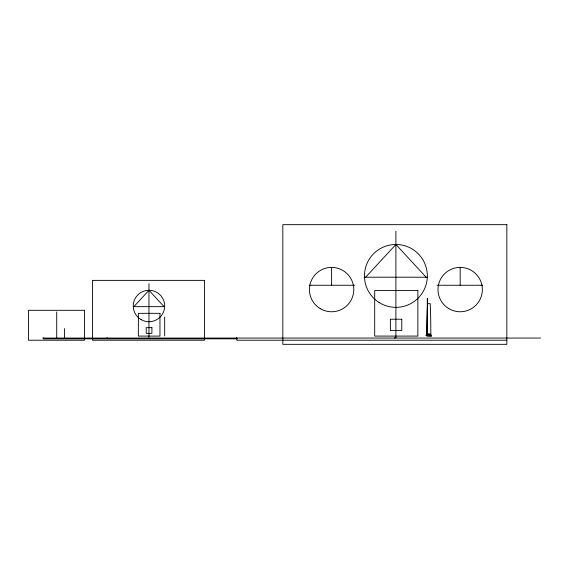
<?xml version="1.0" encoding="UTF-8"?>
<svg xmlns="http://www.w3.org/2000/svg" width="569" height="569" viewBox="0 0 569 569"><rect width="100%" height="100%" fill="white"/><g stroke="black" fill="none" stroke-linecap="round" stroke-linejoin="round"><path stroke-width="0.85" d="M426.871 335.703L427.596 298.405M365.661 277.21L395.889 244.471L426.117 277.21M426.707 334.636L431.025 334.636M426.906 334.138A782.361 782.361 0 0 1 427.497 303.668L430.242 303.668A782.361 782.361 0 0 1 430.833 334.138C425.719 332.26 424.303 337.282 431.217 335.134M364.089 277.21L427.49 277.21M309.131 285.254L354.672 285.254M437.106 285.254L482.647 285.254M426.906 335.667L431.615 336.009L426.906 336.009L425.726 335.226M43.173 338.057L540.55 338.057M236.903 338.839L43.173 338.839L43.173 337.666M506.837 340.219L236.903 340.219L236.903 338.057M460.172 267.394L460.172 285.254M427.298 298.398L427.298 335.703M395.889 231.277L395.889 338.057M394.715 337.666L394.715 338.057M331.606 267.394L331.606 285.254M236.512 337.666L236.512 338.057M164.669 317.054L164.669 335.895M148.964 283.689L148.964 337.076M148.381 336.684L148.381 337.076M107.157 337.666L107.157 338.057M64.567 328.633L64.567 338.057M56.715 311.954L56.715 338.647M56.516 338.256L56.516 338.647M148.964 290.282L133.85 306.655L164.078 306.655L148.964 290.282M506.837 224.663L282.829 224.663L282.829 344.337L506.837 344.337L506.837 224.663M204.442 280.375L92.441 280.375L92.441 340.219L204.442 340.219L204.442 280.375M417.874 290.56L374.694 290.56L374.694 336.094L417.874 336.094L417.874 290.56M84.454 310.297L28.45 310.297L28.45 340.219L84.454 340.219L84.454 310.297M159.96 313.327L138.367 313.327L138.367 336.094L159.96 336.094L159.96 313.327M401.778 319.216L390.391 319.216L390.391 330.596L401.778 330.596L401.778 319.216M151.909 327.652L146.219 327.652L146.219 333.349L151.909 333.349L151.909 327.652M379.061 302.48A31.444 31.444 0 0 0 427.312 277.21A31.444 31.444 0 0 0 381.301 248.063A31.444 31.444 0 0 0 379.061 302.48M141.105 319.622A15.726 15.726 0 0 0 164.69 306.008A15.726 15.726 0 0 0 141.105 292.388A15.726 15.726 0 0 0 141.105 319.622M320.127 308.554A22.177 22.177 0 0 0 353.783 290.026A22.177 22.177 0 0 0 320.909 270.147A22.177 22.177 0 0 0 320.127 308.554M448.692 308.554A22.177 22.177 0 0 0 482.348 290.026A22.177 22.177 0 0 0 449.474 270.147A22.177 22.177 0 0 0 448.692 308.554"/></g></svg>
